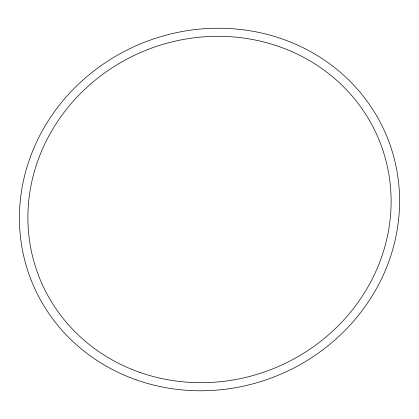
<?xml version="1.0" encoding="UTF-8"?>
<svg xmlns="http://www.w3.org/2000/svg" width="419" height="419" viewBox="0 0 419 419"><rect width="100%" height="100%" fill="white"/><g stroke="black" fill="none" stroke-linecap="round" stroke-linejoin="round"><path stroke-width="0.63" d="M136.112 379.813A191.818 179.437 -22.3 0 0 398.05 178.101A191.818 179.437 -22.3 0 0 94.338 70.586A191.818 179.437 -22.3 0 0 136.112 379.813M139.386 372.219A183.271 171.439 -22.3 0 0 389.644 179.505A183.271 171.439 -22.3 0 0 99.471 76.777A183.271 171.439 -22.3 0 0 139.386 372.219"/></g></svg>
